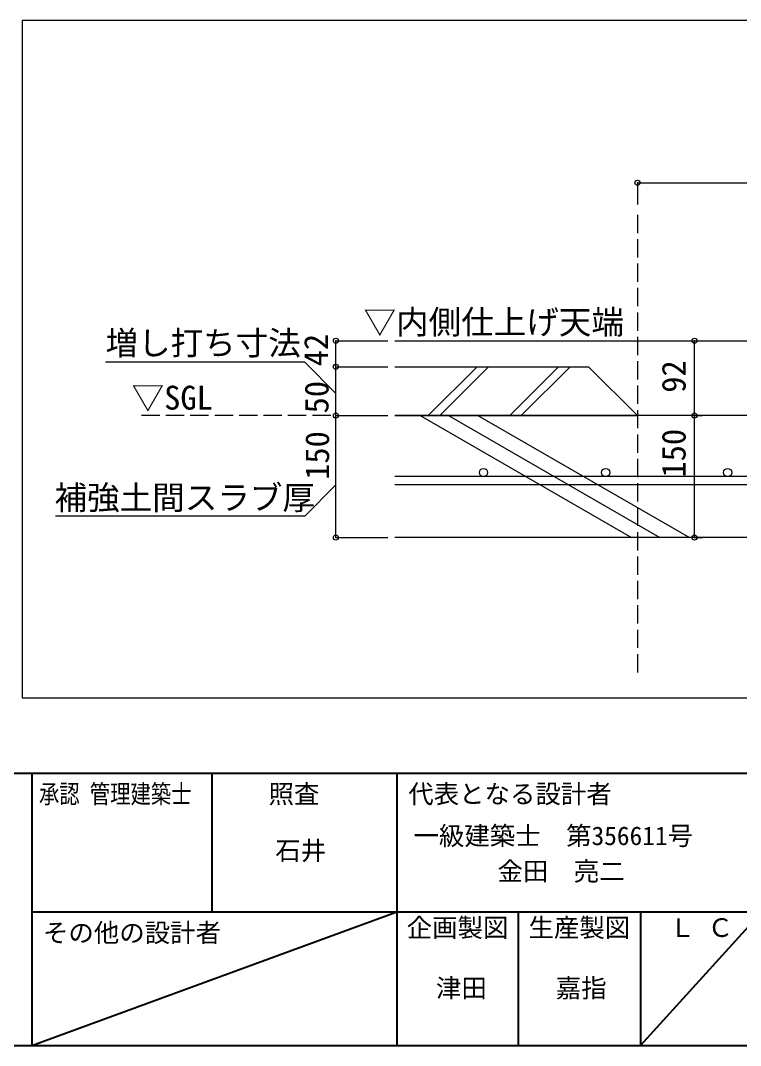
# Model space of a CAD drawing. Units: millimetres at full size, sheet at 1:50, with parts at other scales. Extents: x -17704 to 55037, y -1981 to 18549.
# Drawn here: x -2137 to 1402, y -1981 to 3058 of the extents above; entities that cross this region are included whole.
import ezdxf
from ezdxf.enums import TextEntityAlignment as Align

# ---------------------------------------------------------------- set-up
doc = ezdxf.new("R2010")
doc.units = ezdxf.units.MM
doc.header["$LTSCALE"] = 50
doc.header["$PDMODE"] = 32
doc.header["$PDSIZE"] = 25
doc.linetypes.add('USER1', pattern=[2.4, 1.8, -0.6])
doc.layers.add('5-0', color=7, linetype='Continuous')
doc.layers.add('F-0', color=7, linetype='Continuous', lineweight=18)
doc.styles.add('ＭＳ ゴシック', font='')
doc.styles.get('ＭＳ ゴシック').set_extended_font_data('MS Gothic')

msp = doc.modelspace()

# ---------------------------------------------------------------- linework, layer by layer
at = {"layer": '5-0'}
for p, q in [((-17703.72, -641.29), (10860.17, -641.29)), ((-2082.06, -641.29), (-2082.06, -1981.01)), ((-1197.33, -641.29), (-1197.33, -1323.79)), ((-287.33, -641.29), (-287.33, -1981.01)), ((-2082.06, -1323.79), (1507.39, -1323.79)), ((-2082.06, -1981.01), (-287.33, -1323.79)), ((309.22, -1323.79), (309.22, -1981.01)), ((910.83, -1323.79), (910.83, -1981.01)), ((910.83, -1981.01), (1507.39, -1323.79)), ((-17703.72, -1981.01), (10860.17, -1981.01))]:
    msp.add_line(p, q, dxfattribs=at)
at = {"layer": 'F-0'}
for p, q in [((-2129.43, 3058.39), (-2129.43, -272.4)), ((7032.99, 3058.39), (-2129.43, 3058.39)), ((895.12, 2260.5), (3695.12, 2260.5)), ((895.12, 2260.5), (895.12, 2153.73)), ((-586.66, 1356.13), (-586.66, 1484.13)), ((-586.66, 1484.13), (-331.3, 1484.13)), ((-296.65, 1484.13), (2835.12, 1484.13)), ((1175.42, 1116.13), (1175.42, 1484.13)), ((1175.42, 1484.13), (1215.82, 1484.13)), ((-739.6, 1379.09), (-1719.3, 1379.09)), ((-586.66, 1224.93), (-739.6, 1379.09)), ((-586.66, 1116.13), (-586.66, 1356.13)), ((-586.66, 1356.13), (-331.3, 1356.13)), ((-296.65, 1356.13), (655.12, 1356.13)), ((655.12, 1356.13), (895.12, 1116.13)), ((-586.66, 516.13), (-586.66, 1116.13)), ((-586.66, 1116.13), (-331.3, 1116.13)), ((1175.42, 516.13), (1175.42, 1116.13)), ((1175.42, 1116.13), (1215.82, 1116.13)), ((3171.52, 816.13), (-296.65, 816.13)), ((-586.66, 775.73), (-739.6, 621.56)), ((3171.52, 776.13), (-296.65, 776.13)), ((-739.6, 621.56), (-1965.75, 621.56)), ((-586.66, 516.13), (-331.3, 516.13)), ((1175.42, 516.13), (1215.82, 516.13)), ((-2129.43, -272.4), (7032.99, -272.4))]:
    msp.add_line(p, q, dxfattribs=at)
at = {"layer": 'F-0', "color": 4, "linetype": 'USER1'}
for p, q in [((895.12, 2103.33), (895.12, -156.48)), ((-612.4, 1116.13), (-1549.62, 1116.13))]:
    msp.add_line(p, q, dxfattribs=at)
at = {"layer": 'F-0', "color": 4}
for p, q in [((107.38, 1356.13), (-132.62, 1116.13)), ((163.94, 1356.13), (-76.06, 1116.13)), ((507.38, 1356.13), (267.38, 1116.13)), ((563.94, 1356.13), (323.94, 1116.13)), ((-172.57, 1116.13), (866.66, 516.13)), ((-34.01, 1116.13), (1005.22, 516.13)), ((111.48, 1116.13), (1150.71, 516.13))]:
    msp.add_line(p, q, dxfattribs=at)
at = {"layer": 'F-0', "color": 3}
msp.add_line((2655.12, 516.13), (-296.65, 516.13), dxfattribs=at)
msp.add_lwpolyline([(4055.12, 1116.13), (-296.65, 1116.13), (895.12, 1116.13)], dxfattribs=at)
at = {"layer": 'F-0'}
for centre in [(138.85, 836.21), (738.85, 836.21), (1338.85, 836.21)]:
    msp.add_circle(centre, 20, dxfattribs=at)
for p in [(895.12, 2260.5), (-586.66, 1484.13), (1175.42, 1484.13), (-586.66, 1356.13), (-586.66, 1116.13), (1175.42, 1116.13), (-586.66, 516.13), (1175.42, 516.13)]:
    msp.add_point(p, dxfattribs=at)

# ---------------------------------------------------------------- texts
at = {"layer": '5-0', "style": 'ＭＳ ゴシック', "width": 0.8}
msp.add_text('承認 管理建築士', height=91.64, dxfattribs=at).set_placement((-2046.29, -817.54), align=Align.BOTTOM_LEFT)
at = {"layer": '5-0', "style": 'ＭＳ ゴシック'}
for s, p in [('照査', (-917.89, -817.54)), ('代表となる設計者', (-231.22, -817.54)), ('一級建築士\u3000第356611号', (-205.38, -1023.34)), ('石井', (-884.6, -1096.01)), ('金田\u3000亮二', (207.62, -1197.65)), ('企画製図', (-239.05, -1474.76)), ('生産製図', (360.03, -1474.76)), ('Ｌ Ｃ', (1052.86, -1474.76)), ('その他の設計者', (-2026.64, -1500.04)), ('津田', (-95, -1772.1)), ('嘉指', (494.23, -1772.1))]:
    msp.add_text(s, height=91.64, dxfattribs=at).set_placement(p, align=Align.BOTTOM_LEFT)
at = {"layer": 'F-0', "style": 'ＭＳ ゴシック'}
for s, p in [('▽内側仕上げ天端', (-450.92, 1482.12)), ('増し打ち寸法', (-1719.3, 1378.99)), ('▽SGL', (-1591.05, 1110.15)), ('補強土間スラブ厚', (-1969.69, 618.85))]:
    msp.add_text(s, height=117.3, dxfattribs=at).set_placement(p, align=Align.BOTTOM_LEFT)
for s, p in [('42', (-590.97, 1358.21)), ('92', (1167.35, 1228.13)), ('50', (-588, 1126.6)), ('150', (-585.03, 799.98)), ('150', (1167.35, 811.24))]:
    msp.add_text(s, height=117.3, rotation=90, dxfattribs=at).set_placement(p, align=Align.BOTTOM_LEFT)

doc.saveas('drawing.dxf')
